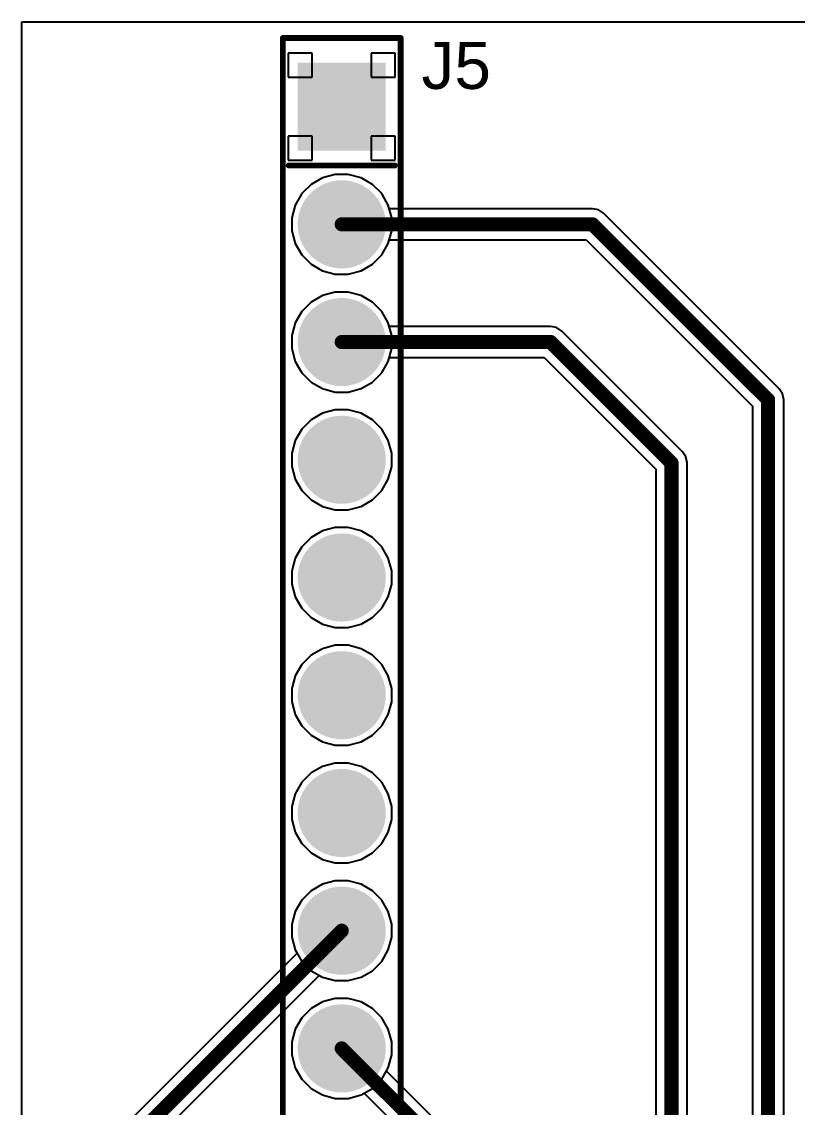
# Model space of a CAD drawing. Header units: millimetres. Extents: x 0 to 212, y 0 to 213.
# Drawn here: x 0.01 to 0.669, y 5.333 to 6.255 of the extents above; entities that cross this region are included whole.
import ezdxf

# ---------------------------------------------------------------- set-up
doc = ezdxf.new("R2010")
doc.units = ezdxf.units.MM
doc.header["$MEASUREMENT"] = 0
for name, color, linetype in [('BottomLayer', 5, 'Continuous'), ('BottomSolder', 6, 'Continuous'), ('MultiLayer', 9, 'Continuous'), ('PadHoleLayer', 156, 'Continuous'), ('TopLayer', 1, 'Continuous'), ('TopOverlay', 2, 'Continuous'), ('TopSolder', 216, 'Continuous')]:
    doc.layers.add(name, color=color, linetype=linetype)
doc.styles.add('Arial', font='', dxfattribs={"height": 0.2})
doc.styles.get('Arial').set_extended_font_data('Arial')

# ---------------------------------------------------------------- blocks, each defined once
blk = doc.blocks.new('HDR_1_14_TH__F_______33')
at = {"layer": 'BottomLayer'}
blk.add_hatch(color=5, dxfattribs=at).paths.add_polyline_path([(-0.685433, 0.035433), (-0.614567, 0.035433), (-0.614567, -0.035433), (-0.685433, -0.035433)])
h = blk.add_hatch(color=5, dxfattribs=at)
edge = h.paths.add_edge_path()
edge.add_arc((-0.55, 0), 0.035433, 0, 360)
h = blk.add_hatch(color=5, dxfattribs=at)
edge = h.paths.add_edge_path()
edge.add_arc((-0.45, 0), 0.035433, 0, 360)
h = blk.add_hatch(color=5, dxfattribs=at)
edge = h.paths.add_edge_path()
edge.add_arc((-0.35, 0), 0.035433, 0, 360)
h = blk.add_hatch(color=5, dxfattribs=at)
edge = h.paths.add_edge_path()
edge.add_arc((-0.25, 0), 0.035433, 0, 360)
h = blk.add_hatch(color=5, dxfattribs=at)
edge = h.paths.add_edge_path()
edge.add_arc((-0.15, 0), 0.035433, 0, 360)
h = blk.add_hatch(color=5, dxfattribs=at)
edge = h.paths.add_edge_path()
edge.add_arc((-0.05, 0), 0.035433, 0, 360)
h = blk.add_hatch(color=5, dxfattribs=at)
edge = h.paths.add_edge_path()
edge.add_arc((0.05, 0), 0.035433, 0, 360)
h = blk.add_hatch(color=5, dxfattribs=at)
edge = h.paths.add_edge_path()
edge.add_arc((0.15, 0), 0.035433, 0, 360)
at = {"layer": 'BottomSolder'}
blk.add_hatch(color=6, dxfattribs=at).paths.add_polyline_path([(-0.687433, 0.037433), (-0.612567, 0.037433), (-0.612567, -0.037433), (-0.687433, -0.037433)])
h = blk.add_hatch(color=6, dxfattribs=at)
edge = h.paths.add_edge_path()
edge.add_arc((-0.55, 0), 0.037433, 0, 360)
h = blk.add_hatch(color=6, dxfattribs=at)
edge = h.paths.add_edge_path()
edge.add_arc((-0.45, 0), 0.037433, 0, 360)
h = blk.add_hatch(color=6, dxfattribs=at)
edge = h.paths.add_edge_path()
edge.add_arc((-0.35, 0), 0.037433, 0, 360)
h = blk.add_hatch(color=6, dxfattribs=at)
edge = h.paths.add_edge_path()
edge.add_arc((-0.25, 0), 0.037433, 0, 360)
h = blk.add_hatch(color=6, dxfattribs=at)
edge = h.paths.add_edge_path()
edge.add_arc((-0.15, 0), 0.037433, 0, 360)
h = blk.add_hatch(color=6, dxfattribs=at)
edge = h.paths.add_edge_path()
edge.add_arc((-0.05, 0), 0.037433, 0, 360)
h = blk.add_hatch(color=6, dxfattribs=at)
edge = h.paths.add_edge_path()
edge.add_arc((0.05, 0), 0.037433, 0, 360)
h = blk.add_hatch(color=6, dxfattribs=at)
edge = h.paths.add_edge_path()
edge.add_arc((0.15, 0), 0.037433, 0, 360)
at = {"layer": 'MultiLayer'}
blk.add_hatch(color=9, dxfattribs=at).paths.add_polyline_path([(-0.685433, 0.035433), (-0.614567, 0.035433), (-0.614567, -0.035433), (-0.685433, -0.035433)])
h = blk.add_hatch(color=9, dxfattribs=at)
edge = h.paths.add_edge_path()
edge.add_arc((-0.55, 0), 0.035433, 0, 360)
h = blk.add_hatch(color=9, dxfattribs=at)
edge = h.paths.add_edge_path()
edge.add_arc((-0.45, 0), 0.035433, 0, 360)
h = blk.add_hatch(color=9, dxfattribs=at)
edge = h.paths.add_edge_path()
edge.add_arc((-0.35, 0), 0.035433, 0, 360)
h = blk.add_hatch(color=9, dxfattribs=at)
edge = h.paths.add_edge_path()
edge.add_arc((-0.25, 0), 0.035433, 0, 360)
h = blk.add_hatch(color=9, dxfattribs=at)
edge = h.paths.add_edge_path()
edge.add_arc((-0.15, 0), 0.035433, 0, 360)
h = blk.add_hatch(color=9, dxfattribs=at)
edge = h.paths.add_edge_path()
edge.add_arc((-0.05, 0), 0.035433, 0, 360)
h = blk.add_hatch(color=9, dxfattribs=at)
edge = h.paths.add_edge_path()
edge.add_arc((0.05, 0), 0.035433, 0, 360)
h = blk.add_hatch(color=9, dxfattribs=at)
edge = h.paths.add_edge_path()
edge.add_arc((0.15, 0), 0.035433, 0, 360)
at = {"layer": 'PadHoleLayer'}
h = blk.add_hatch(color=156, dxfattribs=at)
edge = h.paths.add_edge_path()
edge.add_arc((-0.65, 0), 0.020669, 0, 360)
h = blk.add_hatch(color=156, dxfattribs=at)
edge = h.paths.add_edge_path()
edge.add_arc((-0.55, 0), 0.020669, 0, 360)
h = blk.add_hatch(color=156, dxfattribs=at)
edge = h.paths.add_edge_path()
edge.add_arc((-0.45, 0), 0.020669, 0, 360)
h = blk.add_hatch(color=156, dxfattribs=at)
edge = h.paths.add_edge_path()
edge.add_arc((-0.35, 0), 0.020669, 0, 360)
h = blk.add_hatch(color=156, dxfattribs=at)
edge = h.paths.add_edge_path()
edge.add_arc((-0.25, 0), 0.020669, 0, 360)
h = blk.add_hatch(color=156, dxfattribs=at)
edge = h.paths.add_edge_path()
edge.add_arc((-0.15, 0), 0.020669, 0, 360)
h = blk.add_hatch(color=156, dxfattribs=at)
edge = h.paths.add_edge_path()
edge.add_arc((-0.05, 0), 0.020669, 0, 360)
h = blk.add_hatch(color=156, dxfattribs=at)
edge = h.paths.add_edge_path()
edge.add_arc((0.05, 0), 0.020669, 0, 360)
h = blk.add_hatch(color=156, dxfattribs=at)
edge = h.paths.add_edge_path()
edge.add_arc((0.15, 0), 0.020669, 0, 360)
at = {"layer": 'TopLayer'}
blk.add_hatch(color=1, dxfattribs=at).paths.add_polyline_path([(-0.685433, 0.035433), (-0.614567, 0.035433), (-0.614567, -0.035433), (-0.685433, -0.035433)])
h = blk.add_hatch(color=1, dxfattribs=at)
edge = h.paths.add_edge_path()
edge.add_arc((-0.55, 0), 0.035433, 0, 360)
h = blk.add_hatch(color=1, dxfattribs=at)
edge = h.paths.add_edge_path()
edge.add_arc((-0.45, 0), 0.035433, 0, 360)
h = blk.add_hatch(color=1, dxfattribs=at)
edge = h.paths.add_edge_path()
edge.add_arc((-0.35, 0), 0.035433, 0, 360)
h = blk.add_hatch(color=1, dxfattribs=at)
edge = h.paths.add_edge_path()
edge.add_arc((-0.25, 0), 0.035433, 0, 360)
h = blk.add_hatch(color=1, dxfattribs=at)
edge = h.paths.add_edge_path()
edge.add_arc((-0.15, 0), 0.035433, 0, 360)
h = blk.add_hatch(color=1, dxfattribs=at)
edge = h.paths.add_edge_path()
edge.add_arc((-0.05, 0), 0.035433, 0, 360)
h = blk.add_hatch(color=1, dxfattribs=at)
edge = h.paths.add_edge_path()
edge.add_arc((0.05, 0), 0.035433, 0, 360)
h = blk.add_hatch(color=1, dxfattribs=at)
edge = h.paths.add_edge_path()
edge.add_arc((0.15, 0), 0.035433, 0, 360)
at = {"layer": 'TopSolder'}
blk.add_hatch(color=216, dxfattribs=at).paths.add_polyline_path([(-0.687433, 0.037433), (-0.612567, 0.037433), (-0.612567, -0.037433), (-0.687433, -0.037433)])
h = blk.add_hatch(color=216, dxfattribs=at)
edge = h.paths.add_edge_path()
edge.add_arc((-0.55, 0), 0.037433, 0, 360)
h = blk.add_hatch(color=216, dxfattribs=at)
edge = h.paths.add_edge_path()
edge.add_arc((-0.45, 0), 0.037433, 0, 360)
h = blk.add_hatch(color=216, dxfattribs=at)
edge = h.paths.add_edge_path()
edge.add_arc((-0.35, 0), 0.037433, 0, 360)
h = blk.add_hatch(color=216, dxfattribs=at)
edge = h.paths.add_edge_path()
edge.add_arc((-0.25, 0), 0.037433, 0, 360)
h = blk.add_hatch(color=216, dxfattribs=at)
edge = h.paths.add_edge_path()
edge.add_arc((-0.15, 0), 0.037433, 0, 360)
h = blk.add_hatch(color=216, dxfattribs=at)
edge = h.paths.add_edge_path()
edge.add_arc((-0.05, 0), 0.037433, 0, 360)
h = blk.add_hatch(color=216, dxfattribs=at)
edge = h.paths.add_edge_path()
edge.add_arc((0.05, 0), 0.037433, 0, 360)
h = blk.add_hatch(color=216, dxfattribs=at)
edge = h.paths.add_edge_path()
edge.add_arc((0.15, 0), 0.037433, 0, 360)
at = {"layer": 'TopOverlay', "const_width": 0.005}
for points in [[(-0.70827, -0.05), (-0.70827, 0.05)], [(0.70827, 0.05), (-0.70827, 0.05)], [(-0.6, -0.045), (-0.6, 0.045)], [(0.70827, -0.05), (-0.70827, -0.05)]]:
    blk.add_lwpolyline(points, dxfattribs=at)
at = {"layer": 'TopOverlay', "const_width": 0.0025}
for points in [[(-0.70952, 0.05, 1), (-0.70702, 0.05, 1)], [(-0.70952, 0.05, 1), (-0.70702, 0.05, 1)], [(-0.60125, 0.045, 1), (-0.59875, 0.045, 1)], [(-0.60125, -0.045, 1), (-0.59875, -0.045, 1)], [(-0.70952, -0.05, 1), (-0.70702, -0.05, 1)], [(-0.70952, -0.05, 1), (-0.70702, -0.05, 1)]]:
    blk.add_lwpolyline(points, format="xyb", close=True, dxfattribs=at)

msp = doc.modelspace()

# ---------------------------------------------------------------- linework, layer by layer
at = {"layer": 'BottomLayer'}
for p, q in [((0.0102, 5.005), (0.0102, 6.2548)), ((0.0102, 6.2548), (1.1648, 6.2548)), ((0.25692, 6.22814), (0.23649, 6.22814)), ((0.23649, 6.22814), (0.23649, 6.2077)), ((0.25692, 6.2077), (0.25692, 6.22814)), ((0.32735, 6.22814), (0.30692, 6.22814)), ((0.30692, 6.22814), (0.30692, 6.2077)), ((0.32735, 6.2077), (0.32735, 6.22814)), ((0.23649, 6.2077), (0.25692, 6.2077)), ((0.30692, 6.2077), (0.32735, 6.2077)), ((0.25692, 6.1577), (0.23649, 6.1577)), ((0.23649, 6.1577), (0.23649, 6.13727)), ((0.25692, 6.13727), (0.25692, 6.1577)), ((0.32735, 6.1577), (0.30692, 6.1577)), ((0.30692, 6.1577), (0.30692, 6.13727)), ((0.32735, 6.13727), (0.32735, 6.1577)), ((0.23649, 6.13727), (0.25692, 6.13727)), ((0.30692, 6.13727), (0.32735, 6.13727)), ((0.27633, 6.12514), (0.26554, 6.12224)), ((0.28751, 6.12514), (0.27633, 6.12514)), ((0.2983, 6.12224), (0.28751, 6.12514)), ((0.25586, 6.11666), (0.24796, 6.10876)), ((0.26554, 6.12224), (0.25586, 6.11666)), ((0.30797, 6.11666), (0.2983, 6.12224)), ((0.31587, 6.10876), (0.30797, 6.11666)), ((0.24796, 6.10876), (0.24238, 6.09908)), ((0.32146, 6.09908), (0.31587, 6.10876)), ((0.24238, 6.09908), (0.23949, 6.08829)), ((0.32435, 6.08829), (0.32146, 6.09908)), ((0.23949, 6.08829), (0.23949, 6.07712)), ((0.32435, 6.07712), (0.32435, 6.08829)), ((0.23949, 6.07712), (0.24238, 6.06632)), ((0.32146, 6.06632), (0.32435, 6.07712)), ((0.24238, 6.06632), (0.24796, 6.05665)), ((0.31587, 6.05665), (0.32146, 6.06632)), ((0.24796, 6.05665), (0.25586, 6.04875)), ((0.30797, 6.04875), (0.31587, 6.05665)), ((0.25586, 6.04875), (0.26554, 6.04316)), ((0.26554, 6.04316), (0.27633, 6.04027)), ((0.27633, 6.04027), (0.28751, 6.04027)), ((0.28751, 6.04027), (0.2983, 6.04316)), ((0.2983, 6.04316), (0.30797, 6.04875)), ((0.26554, 6.02224), (0.25586, 6.01666)), ((0.27633, 6.02514), (0.26554, 6.02224)), ((0.28751, 6.02514), (0.27633, 6.02514)), ((0.2983, 6.02224), (0.28751, 6.02514)), ((0.30797, 6.01666), (0.2983, 6.02224)), ((0.25586, 6.01666), (0.24796, 6.00876)), ((0.31587, 6.00876), (0.30797, 6.01666)), ((0.24796, 6.00876), (0.24238, 5.99908)), ((0.32146, 5.99908), (0.31587, 6.00876)), ((0.24238, 5.99908), (0.23949, 5.98829)), ((0.32435, 5.98829), (0.32146, 5.99908)), ((0.23949, 5.98829), (0.23949, 5.97712)), ((0.32435, 5.97712), (0.32435, 5.98829)), ((0.23949, 5.97712), (0.24238, 5.96632)), ((0.32146, 5.96632), (0.32435, 5.97712)), ((0.24238, 5.96632), (0.24796, 5.95665)), ((0.31587, 5.95665), (0.32146, 5.96632)), ((0.24796, 5.95665), (0.25586, 5.94875)), ((0.25586, 5.94875), (0.26554, 5.94316)), ((0.2983, 5.94316), (0.30797, 5.94875)), ((0.30797, 5.94875), (0.31587, 5.95665)), ((0.26554, 5.94316), (0.27633, 5.94027)), ((0.27633, 5.94027), (0.28751, 5.94027)), ((0.28751, 5.94027), (0.2983, 5.94316)), ((0.26554, 5.92224), (0.25586, 5.91666)), ((0.27633, 5.92514), (0.26554, 5.92224)), ((0.28751, 5.92514), (0.27633, 5.92514)), ((0.2983, 5.92224), (0.28751, 5.92514)), ((0.30797, 5.91666), (0.2983, 5.92224)), ((0.25586, 5.91666), (0.24796, 5.90876)), ((0.31587, 5.90876), (0.30797, 5.91666)), ((0.24796, 5.90876), (0.24238, 5.89908)), ((0.32146, 5.89908), (0.31587, 5.90876)), ((0.24238, 5.89908), (0.23949, 5.88829)), ((0.32435, 5.88829), (0.32146, 5.89908)), ((0.23949, 5.88829), (0.23949, 5.87712)), ((0.32435, 5.87712), (0.32435, 5.88829)), ((0.23949, 5.87712), (0.24238, 5.86632)), ((0.32146, 5.86632), (0.32435, 5.87712)), ((0.24238, 5.86632), (0.24796, 5.85665)), ((0.31587, 5.85665), (0.32146, 5.86632)), ((0.24796, 5.85665), (0.25586, 5.84875)), ((0.30797, 5.84875), (0.31587, 5.85665)), ((0.25586, 5.84875), (0.26554, 5.84316)), ((0.2983, 5.84316), (0.30797, 5.84875)), ((0.26554, 5.84316), (0.27633, 5.84027)), ((0.27633, 5.84027), (0.28751, 5.84027)), ((0.28751, 5.84027), (0.2983, 5.84316)), ((0.26554, 5.82224), (0.25586, 5.81666)), ((0.27633, 5.82514), (0.26554, 5.82224)), ((0.28751, 5.82514), (0.27633, 5.82514)), ((0.2983, 5.82224), (0.28751, 5.82514)), ((0.30797, 5.81666), (0.2983, 5.82224)), ((0.25586, 5.81666), (0.24796, 5.80876)), ((0.31587, 5.80876), (0.30797, 5.81666)), ((0.24796, 5.80876), (0.24238, 5.79908)), ((0.32146, 5.79908), (0.31587, 5.80876)), ((0.24238, 5.79908), (0.23949, 5.78829)), ((0.32435, 5.78829), (0.32146, 5.79908)), ((0.23949, 5.78829), (0.23949, 5.77712)), ((0.32435, 5.77712), (0.32435, 5.78829)), ((0.23949, 5.77712), (0.24238, 5.76632)), ((0.32146, 5.76632), (0.32435, 5.77712)), ((0.24238, 5.76632), (0.24796, 5.75665)), ((0.31587, 5.75665), (0.32146, 5.76632)), ((0.24796, 5.75665), (0.25586, 5.74875)), ((0.30797, 5.74875), (0.31587, 5.75665)), ((0.25586, 5.74875), (0.26554, 5.74316)), ((0.2983, 5.74316), (0.30797, 5.74875)), ((0.26554, 5.74316), (0.27633, 5.74027)), ((0.27633, 5.74027), (0.28751, 5.74027)), ((0.28751, 5.74027), (0.2983, 5.74316)), ((0.26554, 5.72224), (0.25586, 5.71666)), ((0.27633, 5.72514), (0.26554, 5.72224)), ((0.28751, 5.72514), (0.27633, 5.72514)), ((0.2983, 5.72224), (0.28751, 5.72514)), ((0.30797, 5.71666), (0.2983, 5.72224)), ((0.24796, 5.70876), (0.24238, 5.69908)), ((0.25586, 5.71666), (0.24796, 5.70876)), ((0.31587, 5.70876), (0.30797, 5.71666)), ((0.32146, 5.69908), (0.31587, 5.70876)), ((0.24238, 5.69908), (0.23949, 5.68829)), ((0.32435, 5.68829), (0.32146, 5.69908)), ((0.23949, 5.68829), (0.23949, 5.67712)), ((0.32435, 5.67712), (0.32435, 5.68829)), ((0.23949, 5.67712), (0.24238, 5.66632)), ((0.32146, 5.66632), (0.32435, 5.67712)), ((0.24238, 5.66632), (0.24796, 5.65665)), ((0.31587, 5.65665), (0.32146, 5.66632)), ((0.24796, 5.65665), (0.25586, 5.64875)), ((0.30797, 5.64875), (0.31587, 5.65665)), ((0.25586, 5.64875), (0.26554, 5.64316)), ((0.2983, 5.64316), (0.30797, 5.64875)), ((0.26554, 5.64316), (0.27633, 5.64027)), ((0.27633, 5.64027), (0.28751, 5.64027)), ((0.28751, 5.64027), (0.2983, 5.64316)), ((0.27633, 5.62514), (0.26554, 5.62224)), ((0.28751, 5.62514), (0.27633, 5.62514)), ((0.2983, 5.62224), (0.28751, 5.62514)), ((0.25586, 5.61666), (0.24796, 5.60876)), ((0.26554, 5.62224), (0.25586, 5.61666)), ((0.30797, 5.61666), (0.2983, 5.62224)), ((0.31587, 5.60876), (0.30797, 5.61666)), ((0.24796, 5.60876), (0.24238, 5.59908)), ((0.32146, 5.59908), (0.31587, 5.60876)), ((0.24238, 5.59908), (0.23949, 5.58829)), ((0.32435, 5.58829), (0.32146, 5.59908)), ((0.23949, 5.58829), (0.23949, 5.57712)), ((0.32435, 5.57712), (0.32435, 5.58829)), ((0.23949, 5.57712), (0.24238, 5.56632)), ((0.32146, 5.56632), (0.32435, 5.57712)), ((0.24238, 5.56632), (0.24796, 5.55665)), ((0.31587, 5.55665), (0.32146, 5.56632)), ((0.24796, 5.55665), (0.25586, 5.54875)), ((0.30797, 5.54875), (0.31587, 5.55665)), ((0.25586, 5.54875), (0.26554, 5.54316)), ((0.26554, 5.54316), (0.27633, 5.54027)), ((0.28751, 5.54027), (0.2983, 5.54316)), ((0.2983, 5.54316), (0.30797, 5.54875)), ((0.27633, 5.54027), (0.28751, 5.54027)), ((0.27633, 5.52514), (0.26554, 5.52224)), ((0.28751, 5.52514), (0.27633, 5.52514)), ((0.2983, 5.52224), (0.28751, 5.52514)), ((0.25586, 5.51666), (0.24796, 5.50876)), ((0.26554, 5.52224), (0.25586, 5.51666)), ((0.30797, 5.51666), (0.2983, 5.52224)), ((0.31587, 5.50876), (0.30797, 5.51666)), ((0.24796, 5.50876), (0.24238, 5.49908)), ((0.32146, 5.49908), (0.31587, 5.50876)), ((0.24238, 5.49908), (0.23949, 5.48829)), ((0.32435, 5.48829), (0.32146, 5.49908)), ((0.23949, 5.48829), (0.23949, 5.47712)), ((0.32435, 5.47712), (0.32435, 5.48829)), ((0.23949, 5.47712), (0.24238, 5.46632)), ((0.32146, 5.46632), (0.32435, 5.47712)), ((0.24238, 5.46632), (0.24796, 5.45665)), ((0.31587, 5.45665), (0.32146, 5.46632)), ((0.24796, 5.45665), (0.25586, 5.44875)), ((0.30797, 5.44875), (0.31587, 5.45665)), ((0.25586, 5.44875), (0.26554, 5.44316)), ((0.26554, 5.44316), (0.27633, 5.44027)), ((0.28751, 5.44027), (0.2983, 5.44316)), ((0.2983, 5.44316), (0.30797, 5.44875)), ((0.27633, 5.44027), (0.28751, 5.44027)), ((0.26554, 5.42224), (0.25586, 5.41666)), ((0.27633, 5.42514), (0.26554, 5.42224)), ((0.28751, 5.42514), (0.27633, 5.42514)), ((0.2983, 5.42224), (0.28751, 5.42514)), ((0.30797, 5.41666), (0.2983, 5.42224)), ((0.25586, 5.41666), (0.24796, 5.40876)), ((0.31587, 5.40876), (0.30797, 5.41666)), ((0.24796, 5.40876), (0.24238, 5.39908)), ((0.32146, 5.39908), (0.31587, 5.40876)), ((0.24238, 5.39908), (0.23949, 5.38829)), ((0.32435, 5.38829), (0.32146, 5.39908)), ((0.23949, 5.38829), (0.23949, 5.37712)), ((0.32435, 5.37712), (0.32435, 5.38829)), ((0.23949, 5.37712), (0.24238, 5.36632)), ((0.32146, 5.36632), (0.32435, 5.37712)), ((0.24238, 5.36632), (0.24796, 5.35665)), ((0.31587, 5.35665), (0.32146, 5.36632)), ((0.24796, 5.35665), (0.25586, 5.34875)), ((0.25586, 5.34875), (0.26554, 5.34316)), ((0.2983, 5.34316), (0.30797, 5.34875)), ((0.30797, 5.34875), (0.31587, 5.35665)), ((0.26554, 5.34316), (0.27633, 5.34027)), ((0.27633, 5.34027), (0.28751, 5.34027)), ((0.28751, 5.34027), (0.2983, 5.34316))]:
    msp.add_line(p, q, dxfattribs=at)
at = {"layer": 'TopLayer'}
for p, q in [((0.0102, 5.005), (0.0102, 6.2548)), ((0.0102, 6.2548), (1.1648, 6.2548)), ((0.25692, 6.22814), (0.23649, 6.22814)), ((0.23649, 6.22814), (0.23649, 6.2077)), ((0.25692, 6.2077), (0.25692, 6.22814)), ((0.32735, 6.22814), (0.30692, 6.22814)), ((0.30692, 6.22814), (0.30692, 6.2077)), ((0.32735, 6.2077), (0.32735, 6.22814)), ((0.23649, 6.2077), (0.25692, 6.2077)), ((0.30692, 6.2077), (0.32735, 6.2077)), ((0.25692, 6.1577), (0.23649, 6.1577)), ((0.23649, 6.1577), (0.23649, 6.13727)), ((0.25692, 6.13727), (0.25692, 6.1577)), ((0.32735, 6.1577), (0.30692, 6.1577)), ((0.30692, 6.1577), (0.30692, 6.13727)), ((0.32735, 6.13727), (0.32735, 6.1577)), ((0.23649, 6.13727), (0.25692, 6.13727)), ((0.30692, 6.13727), (0.32735, 6.13727)), ((0.27633, 6.12514), (0.26554, 6.12224)), ((0.28751, 6.12514), (0.27633, 6.12514)), ((0.2983, 6.12224), (0.28751, 6.12514)), ((0.25586, 6.11666), (0.24796, 6.10876)), ((0.26554, 6.12224), (0.25586, 6.11666)), ((0.30797, 6.11666), (0.2983, 6.12224)), ((0.31587, 6.10876), (0.30797, 6.11666)), ((0.24796, 6.10876), (0.24238, 6.09908)), ((0.32146, 6.09908), (0.31587, 6.10876)), ((0.24238, 6.09908), (0.23949, 6.08829)), ((0.3223, 6.09596), (0.32146, 6.09908)), ((0.49492, 6.09596), (0.3223, 6.09596)), ((0.49999, 6.09495), (0.49492, 6.09596)), ((0.23949, 6.08829), (0.23949, 6.07712)), ((0.50429, 6.09208), (0.49999, 6.09495)), ((0.65329, 5.94308), (0.50429, 6.09208)), ((0.23949, 6.07712), (0.24238, 6.06632)), ((0.32146, 6.06632), (0.3223, 6.06945)), ((0.3223, 6.06945), (0.48943, 6.06945)), ((0.48943, 6.06945), (0.63066, 5.92821)), ((0.24238, 6.06632), (0.24796, 6.05665)), ((0.31587, 6.05665), (0.32146, 6.06632)), ((0.24796, 6.05665), (0.25586, 6.04875)), ((0.30797, 6.04875), (0.31587, 6.05665)), ((0.25586, 6.04875), (0.26554, 6.04316)), ((0.26554, 6.04316), (0.27633, 6.04027)), ((0.27633, 6.04027), (0.28751, 6.04027)), ((0.28751, 6.04027), (0.2983, 6.04316)), ((0.2983, 6.04316), (0.30797, 6.04875)), ((0.26554, 6.02224), (0.25586, 6.01666)), ((0.27633, 6.02514), (0.26554, 6.02224)), ((0.28751, 6.02514), (0.27633, 6.02514)), ((0.2983, 6.02224), (0.28751, 6.02514)), ((0.30797, 6.01666), (0.2983, 6.02224)), ((0.25586, 6.01666), (0.24796, 6.00876)), ((0.31587, 6.00876), (0.30797, 6.01666)), ((0.24796, 6.00876), (0.24238, 5.99908)), ((0.32146, 5.99908), (0.31587, 6.00876)), ((0.24238, 5.99908), (0.23949, 5.98829)), ((0.3223, 5.99596), (0.32146, 5.99908)), ((0.4593, 5.99596), (0.3223, 5.99596)), ((0.46437, 5.99495), (0.4593, 5.99596)), ((0.46867, 5.99208), (0.46437, 5.99495)), ((0.23949, 5.98829), (0.23949, 5.97712)), ((0.57129, 5.88945), (0.46867, 5.99208)), ((0.23949, 5.97712), (0.24238, 5.96632)), ((0.24238, 5.96632), (0.24796, 5.95665)), ((0.31587, 5.95665), (0.32146, 5.96632)), ((0.32146, 5.96632), (0.3223, 5.96945)), ((0.3223, 5.96945), (0.45381, 5.96945)), ((0.45381, 5.96945), (0.54866, 5.87459)), ((0.24796, 5.95665), (0.25586, 5.94875)), ((0.25586, 5.94875), (0.26554, 5.94316)), ((0.2983, 5.94316), (0.30797, 5.94875)), ((0.30797, 5.94875), (0.31587, 5.95665)), ((0.26554, 5.94316), (0.27633, 5.94027)), ((0.27633, 5.94027), (0.28751, 5.94027)), ((0.28751, 5.94027), (0.2983, 5.94316)), ((0.65617, 5.93878), (0.65329, 5.94308)), ((0.65717, 5.9337), (0.65617, 5.93878)), ((0.65717, 4.85657), (0.65717, 5.9337)), ((0.26554, 5.92224), (0.25586, 5.91666)), ((0.27633, 5.92514), (0.26554, 5.92224)), ((0.28751, 5.92514), (0.27633, 5.92514)), ((0.2983, 5.92224), (0.28751, 5.92514)), ((0.30797, 5.91666), (0.2983, 5.92224)), ((0.63066, 5.92821), (0.63066, 4.85108)), ((0.25586, 5.91666), (0.24796, 5.90876)), ((0.31587, 5.90876), (0.30797, 5.91666)), ((0.24796, 5.90876), (0.24238, 5.89908)), ((0.32146, 5.89908), (0.31587, 5.90876)), ((0.24238, 5.89908), (0.23949, 5.88829)), ((0.32435, 5.88829), (0.32146, 5.89908)), ((0.23949, 5.88829), (0.23949, 5.87712)), ((0.32435, 5.87712), (0.32435, 5.88829)), ((0.57417, 5.88515), (0.57129, 5.88945)), ((0.57517, 5.88008), (0.57417, 5.88515)), ((0.23949, 5.87712), (0.24238, 5.86632)), ((0.32146, 5.86632), (0.32435, 5.87712)), ((0.54866, 5.87459), (0.54866, 4.82708)), ((0.57517, 4.83257), (0.57517, 5.88008)), ((0.24238, 5.86632), (0.24796, 5.85665)), ((0.31587, 5.85665), (0.32146, 5.86632)), ((0.24796, 5.85665), (0.25586, 5.84875)), ((0.30797, 5.84875), (0.31587, 5.85665)), ((0.25586, 5.84875), (0.26554, 5.84316)), ((0.2983, 5.84316), (0.30797, 5.84875)), ((0.26554, 5.84316), (0.27633, 5.84027)), ((0.27633, 5.84027), (0.28751, 5.84027)), ((0.28751, 5.84027), (0.2983, 5.84316)), ((0.26554, 5.82224), (0.25586, 5.81666)), ((0.27633, 5.82514), (0.26554, 5.82224)), ((0.28751, 5.82514), (0.27633, 5.82514)), ((0.2983, 5.82224), (0.28751, 5.82514)), ((0.30797, 5.81666), (0.2983, 5.82224)), ((0.25586, 5.81666), (0.24796, 5.80876)), ((0.31587, 5.80876), (0.30797, 5.81666)), ((0.24796, 5.80876), (0.24238, 5.79908)), ((0.32146, 5.79908), (0.31587, 5.80876)), ((0.24238, 5.79908), (0.23949, 5.78829)), ((0.32435, 5.78829), (0.32146, 5.79908)), ((0.23949, 5.78829), (0.23949, 5.77712)), ((0.32435, 5.77712), (0.32435, 5.78829)), ((0.23949, 5.77712), (0.24238, 5.76632)), ((0.32146, 5.76632), (0.32435, 5.77712)), ((0.24238, 5.76632), (0.24796, 5.75665)), ((0.31587, 5.75665), (0.32146, 5.76632)), ((0.24796, 5.75665), (0.25586, 5.74875)), ((0.30797, 5.74875), (0.31587, 5.75665)), ((0.25586, 5.74875), (0.26554, 5.74316)), ((0.2983, 5.74316), (0.30797, 5.74875)), ((0.26554, 5.74316), (0.27633, 5.74027)), ((0.27633, 5.74027), (0.28751, 5.74027)), ((0.28751, 5.74027), (0.2983, 5.74316)), ((0.26554, 5.72224), (0.25586, 5.71666)), ((0.27633, 5.72514), (0.26554, 5.72224)), ((0.28751, 5.72514), (0.27633, 5.72514)), ((0.2983, 5.72224), (0.28751, 5.72514)), ((0.30797, 5.71666), (0.2983, 5.72224)), ((0.24796, 5.70876), (0.24238, 5.69908)), ((0.25586, 5.71666), (0.24796, 5.70876)), ((0.31587, 5.70876), (0.30797, 5.71666)), ((0.32146, 5.69908), (0.31587, 5.70876)), ((0.24238, 5.69908), (0.23949, 5.68829)), ((0.32435, 5.68829), (0.32146, 5.69908)), ((0.23949, 5.68829), (0.23949, 5.67712)), ((0.32435, 5.67712), (0.32435, 5.68829)), ((0.23949, 5.67712), (0.24238, 5.66632)), ((0.32146, 5.66632), (0.32435, 5.67712)), ((0.24238, 5.66632), (0.24796, 5.65665)), ((0.31587, 5.65665), (0.32146, 5.66632)), ((0.24796, 5.65665), (0.25586, 5.64875)), ((0.30797, 5.64875), (0.31587, 5.65665)), ((0.25586, 5.64875), (0.26554, 5.64316)), ((0.2983, 5.64316), (0.30797, 5.64875)), ((0.26554, 5.64316), (0.27633, 5.64027)), ((0.27633, 5.64027), (0.28751, 5.64027)), ((0.28751, 5.64027), (0.2983, 5.64316)), ((0.27633, 5.62514), (0.26554, 5.62224)), ((0.28751, 5.62514), (0.27633, 5.62514)), ((0.2983, 5.62224), (0.28751, 5.62514)), ((0.25586, 5.61666), (0.24796, 5.60876)), ((0.26554, 5.62224), (0.25586, 5.61666)), ((0.30797, 5.61666), (0.2983, 5.62224)), ((0.31587, 5.60876), (0.30797, 5.61666)), ((0.24796, 5.60876), (0.24238, 5.59908)), ((0.32146, 5.59908), (0.31587, 5.60876)), ((0.24238, 5.59908), (0.23949, 5.58829)), ((0.32435, 5.58829), (0.32146, 5.59908)), ((0.23949, 5.58829), (0.23949, 5.57712)), ((0.32435, 5.57712), (0.32435, 5.58829)), ((0.23949, 5.57712), (0.24238, 5.56632)), ((0.32146, 5.56632), (0.32435, 5.57712)), ((0.24238, 5.56632), (0.24796, 5.55665)), ((0.31587, 5.55665), (0.32146, 5.56632)), ((0.24796, 5.55665), (0.25586, 5.54875)), ((0.30797, 5.54875), (0.31587, 5.55665)), ((0.25586, 5.54875), (0.26554, 5.54316)), ((0.26554, 5.54316), (0.27633, 5.54027)), ((0.28751, 5.54027), (0.2983, 5.54316)), ((0.2983, 5.54316), (0.30797, 5.54875)), ((0.27633, 5.54027), (0.28751, 5.54027)), ((0.27633, 5.52514), (0.26554, 5.52224)), ((0.28751, 5.52514), (0.27633, 5.52514)), ((0.2983, 5.52224), (0.28751, 5.52514)), ((0.25586, 5.51666), (0.24796, 5.50876)), ((0.26554, 5.52224), (0.25586, 5.51666)), ((0.30797, 5.51666), (0.2983, 5.52224)), ((0.31587, 5.50876), (0.30797, 5.51666)), ((0.24796, 5.50876), (0.24238, 5.49908)), ((0.32146, 5.49908), (0.31587, 5.50876)), ((0.24238, 5.49908), (0.23949, 5.48829)), ((0.32435, 5.48829), (0.32146, 5.49908)), ((0.23949, 5.48829), (0.23949, 5.47712)), ((0.32435, 5.47712), (0.32435, 5.48829)), ((0.23949, 5.47712), (0.24238, 5.46632)), ((0.32146, 5.46632), (0.32435, 5.47712)), ((0.244, 5.46352), (0.03555, 5.25508)), ((0.24238, 5.46632), (0.244, 5.46352)), ((0.31587, 5.45665), (0.32146, 5.46632)), ((0.30797, 5.44875), (0.31587, 5.45665)), ((0.05817, 5.24021), (0.26274, 5.44478)), ((0.26274, 5.44478), (0.26554, 5.44316)), ((0.26554, 5.44316), (0.27633, 5.44027)), ((0.28751, 5.44027), (0.2983, 5.44316)), ((0.2983, 5.44316), (0.30797, 5.44875)), ((0.27633, 5.44027), (0.28751, 5.44027)), ((0.26554, 5.42224), (0.25586, 5.41666)), ((0.27633, 5.42514), (0.26554, 5.42224)), ((0.28751, 5.42514), (0.27633, 5.42514)), ((0.2983, 5.42224), (0.28751, 5.42514)), ((0.30797, 5.41666), (0.2983, 5.42224)), ((0.25586, 5.41666), (0.24796, 5.40876)), ((0.31587, 5.40876), (0.30797, 5.41666)), ((0.24796, 5.40876), (0.24238, 5.39908)), ((0.32146, 5.39908), (0.31587, 5.40876)), ((0.24238, 5.39908), (0.23949, 5.38829)), ((0.32435, 5.38829), (0.32146, 5.39908)), ((0.23949, 5.38829), (0.23949, 5.37712)), ((0.32435, 5.37712), (0.32435, 5.38829)), ((0.23949, 5.37712), (0.24238, 5.36632)), ((0.32146, 5.36632), (0.32435, 5.37712)), ((0.24238, 5.36632), (0.24796, 5.35665)), ((0.31984, 5.36352), (0.32146, 5.36632)), ((0.43829, 5.24508), (0.31984, 5.36352)), ((0.24796, 5.35665), (0.25586, 5.34875)), ((0.25586, 5.34875), (0.26554, 5.34316)), ((0.26554, 5.34316), (0.27633, 5.34027)), ((0.27633, 5.34027), (0.28751, 5.34027)), ((0.28751, 5.34027), (0.2983, 5.34316)), ((0.2983, 5.34316), (0.3011, 5.34478)), ((0.3011, 5.34478), (0.41566, 5.23021))]:
    msp.add_line(p, q, dxfattribs=at)
at = {"layer": 'TopLayer', "const_width": 0.012}
for points in [[(0.28192, 6.0827), (0.49492, 6.0827)], [(0.49492, 6.0827), (0.64392, 5.9337)], [(0.28192, 5.9827), (0.4593, 5.9827)], [(0.4593, 5.9827), (0.56192, 5.88008)], [(0.64392, 4.85108), (0.64392, 5.9337)], [(0.56192, 4.82708), (0.56192, 5.88008)], [(0.04492, 5.2457), (0.28192, 5.4827)], [(0.28192, 5.3827), (0.42892, 5.2357)]]:
    msp.add_lwpolyline(points, dxfattribs=at)
at = {"layer": 'TopLayer', "const_width": 0.006}
for points in [[(0.27892, 6.0827, 1), (0.28492, 6.0827, 1)], [(0.49192, 6.0827, 1), (0.49792, 6.0827, 1)], [(0.49192, 6.0827, 1), (0.49792, 6.0827, 1)], [(0.27892, 5.9827, 1), (0.28492, 5.9827, 1)], [(0.4563, 5.9827, 1), (0.4623, 5.9827, 1)], [(0.4563, 5.9827, 1), (0.4623, 5.9827, 1)], [(0.64092, 5.9337, 1), (0.64692, 5.9337, 1)], [(0.64092, 5.9337, 1), (0.64692, 5.9337, 1)], [(0.55892, 5.88008, 1), (0.56492, 5.88008, 1)], [(0.55892, 5.88008, 1), (0.56492, 5.88008, 1)], [(0.27892, 5.4827, 1), (0.28492, 5.4827, 1)], [(0.27892, 5.3827, 1), (0.28492, 5.3827, 1)]]:
    msp.add_lwpolyline(points, format="xyb", close=True, dxfattribs=at)

# ---------------------------------------------------------------- block references
at = {"rotation": 270}
msp.add_blockref('HDR_1_14_TH__F_______33', (0.28192, 5.5327), dxfattribs=at)

# ---------------------------------------------------------------- texts
at = {"layer": 'TopOverlay', "style": 'Arial'}
msp.add_text('J5', height=0.04, dxfattribs=at).set_placement((0.3496, 6.19771))

doc.saveas('drawing.dxf')
